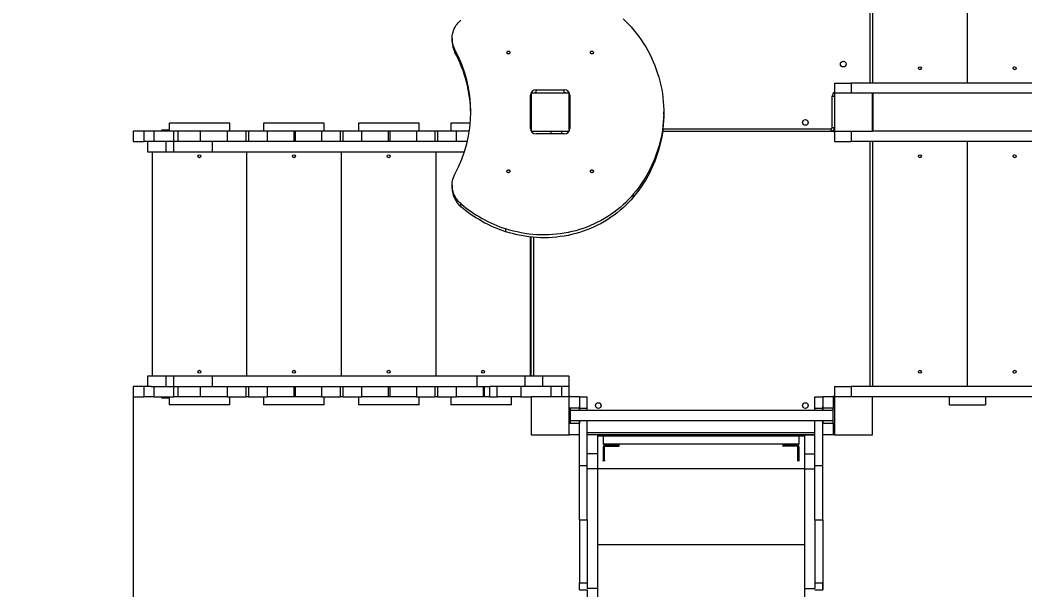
# Model space of a CAD drawing. Header units: millimetres. Extents: x -8607 to 7621, y -5747 to 4382.
# Drawn here: x -5625 to -2975, y -727 to 774 of the extents above; entities that cross this region are included whole.
import ezdxf

# ---------------------------------------------------------------- set-up
doc = ezdxf.new("R2010")
doc.units = ezdxf.units.MM
for name, color, linetype in [('DIKOM_ОБЪЕКТ', 7, 'Continuous'), ('DIKOM_РАЗМЕР_ЗОНА', 7, 'Continuous'), ('DIKOM_РАЗМЕР_ОБЪЕКТА', 7, 'Continuous')]:
    doc.layers.add(name, color=color, linetype=linetype)
doc.styles.add('style1', font='arial.ttf', dxfattribs={"width": 0.8})
doc.dimstyles.new('1-50', dxfattribs={"dimtxt": 300, "dimasz": 200, "dimexe": 100, "dimexo": 0, "dimgap": 100, "dimtad": 1, "dimtxsty": 'style1', "dimcen": 200, "dimclrd": 7, "dimclre": 7, "dimclrt": 7, "dimadec": 1, "dimazin": 2, "dimtfac": 1, "dimtmove": 0, "dimatfit": 2, "dimfxl": 0, "dimlwd": 25, "dimlwe": 18, "dimarcsym": 0})

# ---------------------------------------------------------------- blocks, each defined once
blk = doc.blocks.new('*D10')
at = {"layer": 'Defpoints', "color": 0, "transparency": 16777216}
for p in [(1185.1, 4381.6), (-8157.3, -4329.5), (-3835.9, -4329.5)]:
    blk.add_point(p, dxfattribs=at)
at = {"layer": 'DIKOM_РАЗМЕР_ЗОНА', "color": 7, "lineweight": 18, "transparency": 16777216}
for p, q in [((1185.1, 4381.6), (-8257.3, 4381.6)), ((-3835.9, -4329.5), (-8257.3, -4329.5))]:
    blk.add_line(p, q, dxfattribs=at)
at = {"layer": 'DIKOM_РАЗМЕР_ЗОНА', "color": 7, "lineweight": 25, "transparency": 16777216}
blk.add_line((-8157.3, 4181.6), (-8157.3, -4129.5), dxfattribs=at)
at = {"layer": 'DIKOM_РАЗМЕР_ЗОНА', "color": 7, "transparency": 16777216}
for points in [[(-8190.7, 4181.6), (-8124, 4181.6), (-8157.3, 4381.6)], [(-8190.7, -4129.5), (-8124, -4129.5), (-8157.3, -4329.5)]]:
    blk.add_solid(points, dxfattribs=at)
at = {"layer": 'DIKOM_РАЗМЕР_ЗОНА', "color": 7, "transparency": 16777216, "insert": (-8410.5, 265.9), "char_height": 300, "attachment_point": 5, "rotation": 90, "style": 'style1'}
blk.add_mtext('8700', dxfattribs=at)
blk = doc.blocks.new('*D11')
at = {"layer": 'Defpoints', "color": 0, "transparency": 16777216}
for p in [(7619.4, -165.1), (-6826.5, -739.4), (7619.4, -5647.1)]:
    blk.add_point(p, dxfattribs=at)
at = {"layer": 'DIKOM_РАЗМЕР_ОБЪЕКТА', "color": 7, "lineweight": 18, "transparency": 16777216}
for p, q in [((7619.4, -165.1), (7619.4, -5747.1)), ((-6826.5, -739.4), (-6826.5, -5747.1))]:
    blk.add_line(p, q, dxfattribs=at)
at = {"layer": 'DIKOM_РАЗМЕР_ОБЪЕКТА', "color": 7, "lineweight": 25, "transparency": 16777216}
blk.add_line((-6626.5, -5647.1), (7419.4, -5647.1), dxfattribs=at)
at = {"layer": 'DIKOM_РАЗМЕР_ОБЪЕКТА', "color": 7, "transparency": 16777216}
for points in [[(-6626.5, -5613.8), (-6626.5, -5680.5), (-6826.5, -5647.1)], [(7419.4, -5613.8), (7419.4, -5680.5), (7619.4, -5647.1)]]:
    blk.add_solid(points, dxfattribs=at)
at = {"layer": 'DIKOM_РАЗМЕР_ОБЪЕКТА', "color": 7, "transparency": 16777216, "insert": (396.4, -5394), "char_height": 300, "attachment_point": 5, "style": 'style1'}
blk.add_mtext('14400', dxfattribs=at)
blk = doc.blocks.new('*D12')
at = {"layer": 'Defpoints', "color": 0, "transparency": 16777216}
for p in [(1548.3, 2616.6), (-7397.5, -2329.5), (-4101.7, -2329.5)]:
    blk.add_point(p, dxfattribs=at)
at = {"layer": 'DIKOM_РАЗМЕР_ОБЪЕКТА', "color": 7, "lineweight": 18, "transparency": 16777216}
for p, q in [((1548.3, 2616.6), (-7497.5, 2616.6)), ((-4101.7, -2329.5), (-7497.5, -2329.5))]:
    blk.add_line(p, q, dxfattribs=at)
at = {"layer": 'DIKOM_РАЗМЕР_ОБЪЕКТА', "color": 7, "lineweight": 25, "transparency": 16777216}
blk.add_line((-7397.5, 2416.6), (-7397.5, -2129.5), dxfattribs=at)
at = {"layer": 'DIKOM_РАЗМЕР_ОБЪЕКТА', "color": 7, "transparency": 16777216}
for points in [[(-7430.9, 2416.6), (-7364.2, 2416.6), (-7397.5, 2616.6)], [(-7430.9, -2129.5), (-7364.2, -2129.5), (-7397.5, -2329.5)]]:
    blk.add_solid(points, dxfattribs=at)
at = {"layer": 'DIKOM_РАЗМЕР_ОБЪЕКТА', "color": 7, "transparency": 16777216, "insert": (-7650.7, 236.9), "char_height": 300, "attachment_point": 5, "rotation": 90, "style": 'style1'}
blk.add_mtext('4950', dxfattribs=at)
blk = doc.blocks.new('*D13')
at = {"layer": 'Defpoints', "color": 0, "transparency": 16777216}
for p in [(-5326.5, -191.4), (6073.5, -191.4), (6073.5, -4959.5)]:
    blk.add_point(p, dxfattribs=at)
at = {"layer": 'DIKOM_РАЗМЕР_ОБЪЕКТА', "color": 7, "lineweight": 18, "transparency": 16777216}
for p, q in [((-5326.5, -191.4), (-5326.5, -5059.5)), ((6073.5, -191.4), (6073.5, -5059.5))]:
    blk.add_line(p, q, dxfattribs=at)
at = {"layer": 'DIKOM_РАЗМЕР_ОБЪЕКТА', "color": 7, "lineweight": 25, "transparency": 16777216}
blk.add_line((-5126.5, -4959.5), (5873.5, -4959.5), dxfattribs=at)
at = {"layer": 'DIKOM_РАЗМЕР_ОБЪЕКТА', "color": 7, "transparency": 16777216}
for points in [[(-5126.5, -4926.2), (-5126.5, -4992.9), (-5326.5, -4959.5)], [(5873.5, -4926.2), (5873.5, -4992.9), (6073.5, -4959.5)]]:
    blk.add_solid(points, dxfattribs=at)
at = {"layer": 'DIKOM_РАЗМЕР_ОБЪЕКТА', "color": 7, "transparency": 16777216, "insert": (373.5, -4706.4), "char_height": 300, "attachment_point": 5, "style": 'style1'}
blk.add_mtext('11400', dxfattribs=at)

msp = doc.modelspace()

# ---------------------------------------------------------------- linework, layer by layer
at = {"layer": 'DIKOM_ОБЪЕКТ', "color": 7, "linetype": 'Continuous', "lineweight": 15}
for p, q in [((-3382.699, 608.609), (-3382.699, 1254.609)), ((-3376.699, 1254.609), (-3376.699, 608.609)), ((-3126.699, 1254.609), (-3126.699, 608.609)), ((-4485.148, 726.06), (-4485.148, 718.573)), ((-4477.742, 689.295), (-4477.742, 696.781)), ((-4263.699, 590.435), (-4189.699, 590.435)), ((-4263.699, 582.949), (-4263.699, 590.435)), ((-4189.699, 582.949), (-4189.699, 590.435)), ((-3476.699, 608.609), (-3476.699, 581.609)), ((-3476.699, 608.609), (-3432.93, 608.609)), ((-3432.93, 608.609), (-3432.93, 581.609)), ((-2931.563, 608.609), (-3432.93, 608.609)), ((-4278.699, 488.668), (-4278.699, 576.42)), ((-4176.699, 581.609), (-4276.699, 581.609)), ((-4276.699, 581.609), (-4276.699, 481.609)), ((-4266.699, 581.609), (-4266.699, 582.666)), ((-4263.699, 582.949), (-4189.699, 582.949)), ((-4184.699, 581.609), (-4184.699, 582.147)), ((-4176.699, 481.609), (-4176.699, 581.609)), ((-4174.699, 576.42), (-4174.699, 488.668)), ((-3482.699, 491.609), (-3482.699, 573.609)), ((-3482.699, 573.609), (-3476.699, 573.609)), ((-3476.699, 581.609), (-3476.699, 481.609)), ((-3376.699, 581.609), (-3476.699, 581.609)), ((-2931.563, 581.609), (-3376.699, 581.609)), ((-3376.699, 481.609), (-3376.699, 581.609)), ((-3375.426, 581.609), (-3375.426, 481.609)), ((-3927.21, 525.058), (-3927.21, 532.544)), ((-5326.527, 481.609), (-5326.527, 454.609)), ((-5297.399, 481.609), (-5326.527, 481.609)), ((-5297.399, 454.609), (-5297.399, 481.609)), ((-5272.211, 481.609), (-5297.399, 481.609)), ((-5272.211, 481.609), (-5272.211, 454.609)), ((-5219.277, 481.609), (-5272.211, 481.609)), ((-5251.527, 484.609), (-5251.527, 481.609)), ((-5231.527, 484.609), (-5251.527, 484.609)), ((-5231.527, 502.609), (-5231.527, 481.609)), ((-5071.528, 502.609), (-5231.527, 502.609)), ((-5219.277, 454.609), (-5219.277, 481.609)), ((-5208.489, 481.609), (-5219.277, 481.609)), ((-5208.489, 481.609), (-5208.489, 454.609)), ((-5149.577, 481.609), (-5208.489, 481.609)), ((-5149.577, 481.609), (-5149.577, 454.609)), ((-5078.528, 481.609), (-5149.577, 481.609)), ((-5078.528, 481.609), (-5078.528, 454.609)), ((-5028.528, 481.609), (-5078.528, 481.609)), ((-5071.528, 481.609), (-5071.528, 502.609)), ((-5028.528, 454.609), (-5028.528, 481.609)), ((-5022.528, 481.609), (-5028.528, 481.609)), ((-5022.528, 481.609), (-5022.528, 454.609)), ((-4972.528, 481.609), (-5022.528, 481.609)), ((-4982.528, 502.609), (-4982.528, 481.609)), ((-4822.528, 502.609), (-4982.528, 502.609)), ((-4972.528, 454.609), (-4972.528, 481.609)), ((-4902.528, 481.609), (-4972.528, 481.609)), ((-4902.528, 481.609), (-4902.528, 454.609)), ((-4899.528, 481.609), (-4902.528, 481.609)), ((-4899.528, 481.609), (-4899.528, 454.609)), ((-4829.528, 481.609), (-4899.528, 481.609)), ((-4829.528, 481.609), (-4829.528, 454.609)), ((-4779.528, 481.609), (-4829.528, 481.609)), ((-4822.528, 481.609), (-4822.528, 502.609)), ((-4779.528, 454.609), (-4779.528, 481.609)), ((-4773.528, 481.609), (-4779.528, 481.609)), ((-4773.528, 481.609), (-4773.528, 454.609)), ((-4723.528, 481.609), (-4773.528, 481.609)), ((-4732.528, 502.609), (-4732.528, 481.609)), ((-4572.528, 502.609), (-4732.528, 502.609)), ((-4723.528, 454.609), (-4723.528, 481.609)), ((-4653.528, 481.609), (-4723.528, 481.609)), ((-4653.528, 481.609), (-4653.528, 454.609)), ((-4649.528, 481.609), (-4653.528, 481.609)), ((-4649.528, 481.609), (-4649.528, 454.609)), ((-4579.528, 481.609), (-4649.528, 481.609)), ((-4579.528, 481.609), (-4579.528, 454.609)), ((-4529.528, 481.609), (-4579.528, 481.609)), ((-4572.528, 481.609), (-4572.528, 502.609)), ((-4529.528, 454.609), (-4529.528, 481.609)), ((-4523.528, 481.609), (-4529.528, 481.609)), ((-4523.528, 481.609), (-4523.528, 454.609)), ((-4473.528, 481.609), (-4523.528, 481.609)), ((-4488.307, 502.609), (-4488.307, 481.609)), ((-4437.507, 502.609), (-4488.307, 502.609)), ((-4473.528, 454.609), (-4473.528, 481.609)), ((-4440, 481.609), (-4473.528, 481.609)), ((-4276.699, 481.609), (-4176.699, 481.609)), ((-4223.883, 474.653), (-4223.883, 481.609)), ((-4196.699, 481.609), (-4196.699, 474.653)), ((-3930.092, 481.609), (-3480.188, 481.609)), ((-3929.349, 487.609), (-3486.699, 487.609)), ((-3486.699, 487.609), (-3486.699, 481.609)), ((-3482.699, 491.609), (-3476.699, 491.609)), ((-3476.699, 481.609), (-3476.699, 454.609)), ((-3476.699, 481.609), (-3376.699, 481.609)), ((-3432.93, 481.609), (-3432.93, 454.609)), ((-2931.563, 481.609), (-3376.699, 481.609)), ((-5326.527, 454.609), (-5297.399, 454.609)), ((-5278.881, 454.609), (-5297.399, 454.609)), ((-5288.421, 454.609), (-5288.421, 427.609)), ((-5287.773, 427.609), (-5287.773, 454.609)), ((-5239.115, 454.609), (-5278.881, 454.609)), ((-5239.115, 427.609), (-5239.115, 454.609)), ((-5218.987, 454.609), (-5239.115, 454.609)), ((-5218.987, 427.609), (-5218.987, 454.609)), ((-5117.118, 454.609), (-5218.987, 454.609)), ((-5117.118, 427.609), (-5117.118, 454.609)), ((-4445.16, 454.609), (-5117.118, 454.609)), ((-4189.699, 474.653), (-4263.699, 474.653)), ((-3476.699, 454.609), (-3432.93, 454.609)), ((-2931.563, 454.609), (-3432.93, 454.609)), ((-3382.699, -191.391), (-3382.699, 454.609)), ((-3376.699, 454.609), (-3376.699, -191.391)), ((-3126.699, 454.609), (-3126.699, -191.391)), ((-5288.421, 427.609), (-5287.773, 427.609)), ((-5287.773, 427.609), (-5239.115, 427.609)), ((-5276.528, 427.609), (-5276.528, -164.391)), ((-5239.115, 427.609), (-5218.987, 427.609)), ((-5218.987, 427.609), (-5117.118, 427.609)), ((-5117.118, 427.609), (-4452.602, 427.609)), ((-5027.528, 427.609), (-5027.528, -164.391)), ((-4777.528, 427.609), (-4777.528, -164.391)), ((-4528.528, 427.609), (-4528.528, -164.391)), ((-4485.148, 339.028), (-4485.148, 331.542)), ((-4006.807, 308.695), (-4006.807, 316.181)), ((-4462.252, 283.163), (-4462.252, 290.649)), ((-4343.475, 216.779), (-4343.475, 224.265)), ((-4278.528, -164.391), (-4278.528, 202.655)), ((-4276.699, -164.391), (-4276.699, 202.459)), ((-4270.699, 201.89), (-4270.699, -164.391)), ((-5288.421, -164.391), (-5288.421, -191.391)), ((-5287.773, -164.391), (-5288.421, -164.391)), ((-5287.773, -191.391), (-5287.773, -164.391)), ((-5239.115, -164.391), (-5287.773, -164.391)), ((-5239.115, -191.391), (-5239.115, -164.391)), ((-5218.987, -164.391), (-5239.115, -164.391)), ((-5218.987, -191.391), (-5218.987, -164.391)), ((-5117.118, -164.391), (-5218.987, -164.391)), ((-5117.118, -191.391), (-5117.118, -164.391)), ((-4419.073, -164.391), (-5117.118, -164.391)), ((-4419.073, -191.391), (-4419.073, -164.391)), ((-4292.548, -164.391), (-4419.073, -164.391)), ((-4292.548, -191.391), (-4292.548, -164.391)), ((-4246.528, -164.391), (-4292.548, -164.391)), ((-4246.528, -164.391), (-4246.528, -191.391)), ((-4176.528, -164.391), (-4246.528, -164.391)), ((-4176.528, -191.391), (-4176.528, -164.391)), ((-5326.527, -191.391), (-5326.527, -218.391)), ((-5297.399, -191.391), (-5326.527, -191.391)), ((-5297.399, -218.391), (-5297.399, -191.391)), ((-5278.881, -191.391), (-5297.399, -191.391)), ((-5278.881, -191.391), (-5239.115, -191.391)), ((-5272.211, -191.391), (-5272.211, -218.391)), ((-5239.115, -191.391), (-5218.987, -191.391)), ((-5219.277, -218.391), (-5219.277, -191.391)), ((-5218.987, -191.391), (-5117.118, -191.391)), ((-5208.489, -191.391), (-5208.489, -218.391)), ((-5149.577, -191.391), (-5149.577, -218.391)), ((-5117.118, -191.391), (-4419.073, -191.391)), ((-5078.528, -191.391), (-5078.528, -218.391)), ((-5028.528, -218.391), (-5028.528, -191.391)), ((-5022.528, -191.391), (-5022.528, -218.391)), ((-4972.528, -218.391), (-4972.528, -191.391)), ((-4902.528, -191.391), (-4902.528, -218.391)), ((-4899.528, -191.391), (-4899.528, -218.391)), ((-4829.528, -191.391), (-4829.528, -218.391)), ((-4779.528, -218.391), (-4779.528, -191.391)), ((-4773.528, -191.391), (-4773.528, -218.391)), ((-4723.528, -218.391), (-4723.528, -191.391)), ((-4653.528, -191.391), (-4653.528, -218.391)), ((-4649.528, -191.391), (-4649.528, -218.391)), ((-4579.528, -191.391), (-4579.528, -218.391)), ((-4529.528, -218.391), (-4529.528, -191.391)), ((-4523.528, -191.391), (-4523.528, -218.391)), ((-4473.528, -218.391), (-4473.528, -191.391)), ((-4419.073, -191.391), (-4386.192, -191.391)), ((-4403.528, -191.391), (-4403.528, -218.391)), ((-4400.528, -191.391), (-4400.528, -218.391)), ((-4386.986, -191.391), (-4386.986, -218.391)), ((-4366.809, -191.391), (-4386.192, -191.391)), ((-4366.809, -218.391), (-4366.809, -191.391)), ((-4303.706, -191.391), (-4366.809, -191.391)), ((-4303.706, -191.391), (-4303.706, -218.391)), ((-4223.883, -191.391), (-4303.706, -191.391)), ((-4223.883, -218.391), (-4223.883, -191.391)), ((-4196.699, -191.391), (-4223.883, -191.391)), ((-4196.699, -191.391), (-4196.699, -218.391)), ((-4176.699, -191.391), (-4196.699, -191.391)), ((-4176.699, -191.391), (-4176.528, -191.391)), ((-4176.699, -218.391), (-4176.699, -191.391)), ((-4176.528, -218.391), (-4176.528, -191.391)), ((-3476.699, -191.391), (-3476.699, -218.391)), ((-3476.699, -191.391), (-3432.93, -191.391)), ((-3432.93, -191.391), (-3432.93, -218.391)), ((-2931.563, -191.391), (-3432.93, -191.391)), ((-5326.527, -218.391), (-5297.399, -218.391)), ((-5272.211, -218.391), (-5297.399, -218.391)), ((-5272.211, -218.391), (-5219.277, -218.391)), ((-5251.527, -218.391), (-5251.527, -221.391)), ((-5251.527, -221.391), (-5231.527, -221.391)), ((-5231.527, -218.391), (-5231.527, -239.391)), ((-5208.489, -218.391), (-5219.277, -218.391)), ((-5149.577, -218.391), (-5208.489, -218.391)), ((-5078.528, -218.391), (-5149.577, -218.391)), ((-5078.528, -218.391), (-5028.528, -218.391)), ((-5071.528, -239.391), (-5071.528, -218.391)), ((-5022.528, -218.391), (-5028.528, -218.391)), ((-5022.528, -218.391), (-4972.528, -218.391)), ((-4982.528, -218.391), (-4982.528, -239.391)), ((-4902.528, -218.391), (-4972.528, -218.391)), ((-4899.528, -218.391), (-4902.528, -218.391)), ((-4829.528, -218.391), (-4899.528, -218.391)), ((-4829.528, -218.391), (-4779.528, -218.391)), ((-4822.528, -239.391), (-4822.528, -218.391)), ((-4773.528, -218.391), (-4779.528, -218.391)), ((-4773.528, -218.391), (-4723.528, -218.391)), ((-4732.528, -218.391), (-4732.528, -239.391)), ((-4653.528, -218.391), (-4723.528, -218.391)), ((-4649.528, -218.391), (-4653.528, -218.391)), ((-4579.528, -218.391), (-4649.528, -218.391)), ((-4579.528, -218.391), (-4529.528, -218.391)), ((-4572.528, -239.391), (-4572.528, -218.391)), ((-4523.528, -218.391), (-4529.528, -218.391)), ((-4523.528, -218.391), (-4473.528, -218.391)), ((-4488.307, -218.391), (-4488.307, -239.391)), ((-4403.528, -218.391), (-4473.528, -218.391)), ((-4400.528, -218.391), (-4403.528, -218.391)), ((-4386.986, -218.391), (-4400.528, -218.391)), ((-4386.986, -218.391), (-4366.809, -218.391)), ((-4303.706, -218.391), (-4366.809, -218.391)), ((-4328.307, -239.391), (-4328.307, -218.391)), ((-4303.706, -218.391), (-4276.699, -218.391)), ((-4276.699, -218.391), (-4276.699, -318.391)), ((-4176.699, -218.391), (-4276.699, -218.391)), ((-4149.699, -218.391), (-4176.699, -218.391)), ((-4176.699, -318.391), (-4176.699, -218.391)), ((-4149.699, -218.391), (-4149.699, -248.39)), ((-4149.699, -218.392), (-4128.699, -218.392)), ((-4128.699, -248.391), (-4128.699, -218.392)), ((-3528.699, -218.392), (-3507.699, -218.392)), ((-3528.699, -248.391), (-3528.699, -218.392)), ((-3480.699, -218.391), (-3507.699, -218.391)), ((-3507.699, -218.391), (-3507.699, -248.39)), ((-3480.699, -218.391), (-3480.699, -247.557)), ((-3480.699, -226.391), (-3476.699, -226.391)), ((-3476.699, -218.391), (-3476.699, -318.391)), ((-3376.699, -218.391), (-3476.699, -218.391)), ((-2931.563, -218.391), (-3376.699, -218.391)), ((-3376.699, -318.391), (-3376.699, -218.391)), ((-3174.702, -218.391), (-3174.702, -239.391)), ((-3078.702, -218.391), (-3078.702, -239.391)), ((-5071.528, -239.391), (-5231.527, -239.391)), ((-4822.528, -239.391), (-4982.528, -239.391)), ((-4572.528, -239.391), (-4732.528, -239.391)), ((-4328.307, -239.391), (-4488.307, -239.391)), ((-4176.699, -247.557), (-4172.699, -247.557)), ((-4172.699, -287.557), (-4172.699, -247.557)), ((-4149.699, -248.39), (-4172.699, -248.39)), ((-3480.699, -254.057), (-4172.699, -254.057)), ((-4149.699, -248.391), (-4149.699, -244.171)), ((-4149.699, -248.39), (-4149.699, -254.057)), ((-4149.699, -248.391), (-4128.699, -248.391)), ((-4149.699, -254.057), (-4149.699, -248.391)), ((-4128.699, -254.057), (-4128.699, -248.391)), ((-3528.699, -248.391), (-3507.699, -248.391)), ((-3528.699, -254.057), (-3528.699, -248.391)), ((-3507.699, -248.391), (-3507.699, -244.171)), ((-3480.699, -248.39), (-3507.699, -248.39)), ((-3507.699, -248.39), (-3507.699, -254.057)), ((-3507.699, -254.057), (-3507.699, -248.391)), ((-3480.699, -247.557), (-3476.699, -247.557)), ((-3480.699, -287.557), (-3480.699, -247.557)), ((-3174.702, -239.391), (-3078.702, -239.391)), ((-4176.699, -287.557), (-4172.699, -287.557)), ((-4149.699, -288.388), (-4176.699, -288.388)), ((-4172.699, -281.057), (-3480.699, -281.057)), ((-4149.699, -281.057), (-4149.699, -288.388)), ((-4149.699, -399.542), (-4149.699, -281.057)), ((-4128.699, -399.542), (-4128.699, -281.057)), ((-3528.699, -399.542), (-3528.699, -281.057)), ((-3507.699, -281.057), (-3507.699, -288.388)), ((-3507.699, -399.542), (-3507.699, -281.057)), ((-3480.699, -288.388), (-3507.699, -288.388)), ((-3480.699, -287.557), (-3476.699, -287.557)), ((-3480.699, -287.557), (-3480.699, -288.388)), ((-3480.699, -288.388), (-3480.699, -318.388)), ((-4128.699, -312.391), (-3528.699, -312.391)), ((-3480.699, -308.391), (-3476.699, -308.391)), ((-4276.699, -318.391), (-4176.699, -318.391)), ((-4149.699, -318.388), (-4176.699, -318.388)), ((-4176.699, -318.398), (-4176.699, -318.391)), ((-4149.699, -318.398), (-4176.699, -318.398)), ((-3528.699, -318.391), (-4128.699, -318.391)), ((-4101.699, -318.71), (-4128.699, -318.71)), ((-4101.699, -318.71), (-4101.699, -368.745)), ((-3555.699, -318.713), (-4101.699, -318.713)), ((-3555.699, -321.713), (-4101.699, -321.713)), ((-3570.699, -322.426), (-4086.699, -322.426)), ((-4086.699, -322.426), (-4086.699, -343.426)), ((-3570.699, -343.426), (-4086.699, -343.426)), ((-4086.699, -343.426), (-4086.699, -344.021)), ((-3570.699, -322.426), (-3570.699, -343.426)), ((-3570.699, -343.426), (-3570.699, -344.021)), ((-3555.699, -318.71), (-3528.699, -318.71)), ((-3555.699, -318.71), (-3555.699, -368.745)), ((-3480.699, -318.388), (-3507.699, -318.388)), ((-3480.699, -318.398), (-3507.699, -318.398)), ((-3480.699, -318.398), (-3480.699, -318.388)), ((-3476.699, -318.391), (-3480.699, -318.391)), ((-3476.699, -318.391), (-3376.699, -318.391)), ((-4101.699, -368.745), (-4128.699, -368.745)), ((-4101.699, -368.745), (-4101.699, -408.565)), ((-4086.699, -350.426), (-4086.699, -386.426)), ((-4083.699, -386.426), (-4083.699, -350.426)), ((-4045.699, -345.426), (-4081.699, -345.426)), ((-4081.699, -348.426), (-4045.699, -348.426)), ((-4045.699, -348.426), (-4045.699, -345.426)), ((-4045.699, -345.426), (-4043.848, -345.426)), ((-4043.848, -348.426), (-4045.699, -348.426)), ((-3613.551, -345.426), (-3611.699, -345.426)), ((-3611.699, -348.426), (-3613.551, -348.426)), ((-3611.699, -345.426), (-3611.699, -348.426)), ((-3611.699, -345.426), (-3575.699, -345.426)), ((-3575.699, -348.426), (-3611.699, -348.426)), ((-3573.699, -386.426), (-3573.699, -350.426)), ((-3570.699, -350.426), (-3570.699, -386.426)), ((-3555.699, -368.745), (-3528.699, -368.745)), ((-3555.699, -368.745), (-3555.699, -408.565)), ((-4086.699, -386.426), (-4083.699, -386.426)), ((-4086.699, -388.278), (-4086.699, -386.426)), ((-4083.699, -386.426), (-4083.699, -388.278)), ((-3573.699, -386.426), (-3570.699, -386.426)), ((-3573.699, -388.278), (-3573.699, -386.426)), ((-3570.699, -386.426), (-3570.699, -388.278)), ((-4149.699, -399.542), (-4128.699, -399.542)), ((-4149.699, -542.293), (-4149.699, -399.542)), ((-4128.699, -542.293), (-4128.699, -399.542)), ((-4101.699, -408.565), (-4128.699, -408.565)), ((-3555.699, -408.424), (-4101.699, -408.424)), ((-3555.699, -408.426), (-4101.699, -408.426)), ((-4101.699, -408.565), (-4101.699, -723.638)), ((-3555.699, -408.565), (-3528.699, -408.565)), ((-3555.699, -408.565), (-3555.699, -723.638)), ((-3528.699, -399.542), (-3507.699, -399.542)), ((-3528.699, -542.293), (-3528.699, -399.542)), ((-3507.699, -542.293), (-3507.699, -399.542)), ((-4149.699, -542.293), (-4128.699, -542.293)), ((-4149.699, -542.293), (-4149.699, -708.436)), ((-4128.699, -542.293), (-4128.699, -707.941)), ((-3528.699, -542.293), (-3507.699, -542.293)), ((-3528.699, -542.293), (-3528.699, -723.638)), ((-3507.699, -542.293), (-3507.699, -727.297)), ((-3555.699, -608.926), (-4101.699, -608.926)), ((-4149.699, -708.436), (-4128.699, -708.436)), ((-4149.699, -727.297), (-4149.699, -708.436)), ((-4128.699, -707.941), (-4128.699, -723.638)), ((-3528.699, -707.941), (-3528.699, -723.638)), ((-3528.699, -708.436), (-3507.699, -708.436)), ((-3507.699, -727.297), (-3507.699, -708.436)), ((-4149.699, -727.297), (-4128.699, -727.297)), ((-4101.699, -723.638), (-4128.699, -723.638)), ((-4128.699, -727.297), (-4128.699, -1812.421)), ((-4101.699, -723.638), (-4101.699, -1812.421)), ((-3555.699, -723.638), (-3528.699, -723.638)), ((-3555.699, -723.638), (-3555.699, -1812.421)), ((-3528.699, -727.297), (-3507.699, -727.297))]:
    msp.add_line(p, q, dxfattribs=at)
at = {"layer": 'DIKOM_ОБЪЕКТ', "color": 7, "linetype": 'Continuous', "lineweight": 15, "flags": 128}
for points in [[(-4477.742, 696.781), (-4479.836, 701.067), (-4481.593, 705.482), (-4483.006, 710.005), (-4484.067, 714.61), (-4484.771, 719.275), (-4485.113, 723.975), (-4485.092, 728.685), (-4484.708, 733.383), (-4483.964, 738.042), (-4482.862, 742.639), (-4481.409, 747.15), (-4479.612, 751.551), (-4477.481, 755.821), (-4475.026, 759.936), (-4472.261, 763.875), (-4469.199, 767.618), (-4465.857, 771.145), (-4462.252, 774.438)], [(-4034.589, 777.824), (-4027.245, 770.937), (-4020.161, 763.816), (-4013.346, 756.469), (-4006.807, 748.907)], [(-4006.807, 748.907), (-3999.817, 740.258), (-3993.116, 731.412), (-3986.709, 722.377), (-3980.603, 713.162), (-3974.803, 703.776), (-3969.316, 694.228), (-3964.146, 684.526), (-3959.298, 674.68), (-3954.777, 664.699), (-3950.587, 654.593), (-3946.732, 644.372), (-3943.216, 634.044), (-3940.042, 623.62), (-3937.213, 613.109), (-3934.732, 602.522), (-3932.6, 591.869), (-3930.821, 581.16), (-3929.396, 570.404), (-3928.326, 559.613), (-3927.612, 548.795), (-3927.254, 537.963), (-3927.254, 527.125), (-3927.612, 516.293), (-3928.326, 505.475), (-3929.396, 494.684), (-3930.821, 483.928), (-3932.6, 473.219), (-3934.732, 462.566), (-3937.213, 451.979), (-3940.042, 441.468), (-3943.216, 431.044), (-3946.732, 420.716), (-3950.587, 410.495), (-3954.777, 400.389), (-3959.298, 390.408), (-3964.146, 380.562), (-3969.316, 370.86), (-3974.803, 361.312), (-3980.603, 351.926), (-3986.709, 342.711), (-3993.116, 333.676), (-3999.817, 324.83), (-4006.807, 316.181)], [(-4336.699, 685.338), (-4337.878, 685.504), (-4338.953, 685.987), (-4339.827, 686.745), (-4340.423, 687.71), (-4340.688, 688.796), (-4340.599, 689.907), (-4340.163, 690.944), (-4339.42, 691.815), (-4338.435, 692.442), (-4337.295, 692.771), (-4336.103, 692.771), (-4334.964, 692.442), (-4333.979, 691.815), (-4333.235, 690.944), (-4332.8, 689.907), (-4332.71, 688.796), (-4332.976, 687.71), (-4333.572, 686.745), (-4334.446, 685.987), (-4335.52, 685.504), (-4336.699, 685.338)], [(-4116.699, 685.338), (-4117.878, 685.504), (-4118.953, 685.987), (-4119.827, 686.745), (-4120.423, 687.71), (-4120.688, 688.796), (-4120.599, 689.907), (-4120.163, 690.944), (-4119.42, 691.815), (-4118.435, 692.442), (-4117.295, 692.771), (-4116.103, 692.771), (-4114.964, 692.442), (-4113.979, 691.815), (-4113.235, 690.944), (-4112.8, 689.907), (-4112.71, 688.796), (-4112.976, 687.71), (-4113.572, 686.745), (-4114.446, 685.987), (-4115.52, 685.504), (-4116.699, 685.338)], [(-4266.699, 581.609), (-4268.65, 581.801), (-4269.272, 581.945)], [(-3927.21, 525.058), (-3927.254, 519.639), (-3927.612, 508.806), (-3928.326, 497.989), (-3929.396, 487.198), (-3930.821, 476.442), (-3932.6, 465.733), (-3934.732, 455.079), (-3937.213, 444.492), (-3940.042, 433.982), (-3943.216, 423.558), (-3946.732, 413.23), (-3950.587, 403.008), (-3954.777, 392.902), (-3959.298, 382.922), (-3964.146, 373.076), (-3969.316, 363.374), (-3974.803, 353.826), (-3980.603, 344.44), (-3986.709, 335.225), (-3993.116, 326.19), (-3999.817, 317.344), (-4006.807, 308.695)], [(-4336.699, 372.275), (-4337.878, 372.442), (-4338.953, 372.925), (-4339.827, 373.683), (-4340.423, 374.647), (-4340.688, 375.733), (-4340.599, 376.844), (-4340.163, 377.881), (-4339.42, 378.752), (-4338.435, 379.38), (-4337.295, 379.708), (-4336.103, 379.708), (-4334.964, 379.38), (-4333.979, 378.752), (-4333.235, 377.881), (-4332.8, 376.844), (-4332.71, 375.733), (-4332.976, 374.647), (-4333.572, 373.683), (-4334.446, 372.925), (-4335.52, 372.442), (-4336.699, 372.275)], [(-4116.699, 372.275), (-4117.878, 372.442), (-4118.953, 372.925), (-4119.827, 373.683), (-4120.423, 374.647), (-4120.688, 375.733), (-4120.599, 376.844), (-4120.163, 377.881), (-4119.42, 378.752), (-4118.435, 379.38), (-4117.295, 379.708), (-4116.103, 379.708), (-4114.964, 379.38), (-4113.979, 378.752), (-4113.235, 377.881), (-4112.8, 376.844), (-4112.71, 375.733), (-4112.976, 374.647), (-4113.572, 373.683), (-4114.446, 372.925), (-4115.52, 372.442), (-4116.699, 372.275)], [(-4462.252, 290.649), (-4465.857, 293.943), (-4469.199, 297.47), (-4472.261, 301.213), (-4475.026, 305.152), (-4477.481, 309.267), (-4479.612, 313.537), (-4481.409, 317.938), (-4482.862, 322.449), (-4483.964, 327.046), (-4484.708, 331.705), (-4485.092, 336.402), (-4485.113, 341.113), (-4484.771, 345.813), (-4484.067, 350.478), (-4483.006, 355.083), (-4481.593, 359.605), (-4479.836, 364.021), (-4477.742, 368.306)], [(-4006.807, 316.181), (-4013.346, 308.619), (-4020.161, 301.272), (-4027.245, 294.151), (-4034.589, 287.264), (-4042.185, 280.619), (-4050.022, 274.224), (-4058.092, 268.087), (-4066.385, 262.215), (-4074.891, 256.615), (-4083.6, 251.294), (-4092.501, 246.259), (-4101.584, 241.515), (-4110.837, 237.068), (-4120.249, 232.924), (-4129.81, 229.087), (-4139.508, 225.562), (-4149.33, 222.354), (-4159.266, 219.465), (-4169.303, 216.901), (-4179.429, 214.663), (-4189.632, 212.754), (-4199.9, 211.178), (-4210.22, 209.935), (-4220.58, 209.027), (-4230.968, 208.455), (-4241.37, 208.22), (-4251.775, 208.323), (-4262.17, 208.762), (-4272.542, 209.538), (-4282.879, 210.65), (-4293.169, 212.096), (-4303.399, 213.875), (-4313.557, 215.983), (-4323.63, 218.42), (-4333.607, 221.182), (-4343.475, 224.265)], [(-4006.807, 308.695), (-4013.346, 301.132), (-4020.161, 293.786), (-4027.245, 286.665), (-4034.589, 279.778), (-4042.185, 273.133), (-4050.022, 266.738), (-4058.092, 260.601), (-4066.385, 254.729), (-4074.891, 249.129), (-4083.6, 243.808), (-4092.501, 238.773), (-4101.584, 234.029), (-4110.837, 229.582), (-4120.249, 225.437), (-4129.81, 221.601), (-4139.508, 218.076), (-4149.33, 214.867), (-4159.266, 211.979), (-4169.303, 209.414), (-4179.429, 207.177), (-4189.632, 205.268), (-4199.9, 203.692), (-4210.22, 202.448), (-4220.58, 201.541), (-4230.968, 200.969), (-4241.37, 200.734), (-4251.775, 200.837), (-4262.17, 201.276), (-4272.542, 202.052), (-4282.879, 203.164), (-4293.169, 204.61), (-4303.399, 206.388), (-4313.557, 208.497), (-4323.63, 210.934), (-4333.607, 213.696), (-4343.475, 216.779)]]:
    msp.add_lwpolyline(points, dxfattribs=at)
at = {"layer": 'DIKOM_ОБЪЕКТ', "color": 7, "linetype": 'Continuous', "lineweight": 15}
for centre, radius in [((-3453.699, 658.609), 7.5), ((-3251.699, 647.609), 4), ((-3001.699, 647.609), 4), ((-3001.699, 647.609), 4), ((-3553.699, 504.609), 7.5), ((-5151.528, 415.609), 4), ((-4902.528, 415.609), 4), ((-4652.528, 415.609), 4), ((-3251.699, 415.609), 4), ((-3001.699, 415.609), 4), ((-3001.699, 415.609), 4), ((-5151.528, -152.391), 4), ((-4902.528, -152.391), 4), ((-4652.528, -152.391), 4), ((-4403.528, -152.391), 4), ((-3251.699, -152.391), 4), ((-3001.699, -152.391), 4), ((-4099.699, -241.391), 7.5), ((-3553.699, -241.391), 7.5)]:
    msp.add_circle(centre, radius, dxfattribs=at)
for centre, radius, start, end in [((-4423.309, 718.64), 61.839, 180.061941, 208.329295), ((-4782.083, 532.544), 345.829, 331.646522, 28.353478), ((-4783.63, 524.534), 347.439, 0.703628, 28.308321), ((-4264.176, 575.91), 14.533, 88.120899, 177.988056), ((-4189.223, 575.91), 14.532, 2.01143, 91.879161), ((-3468.699, 573.609), 14, 124.849905, 180), ((-4265.355, 568.899), 13.345, 148.22423, 179.847564), ((-4263.716, 567.072), 15.876, 89.938547, 113.708293), ((-4189.682, 567.073), 15.876, 66.29154, 90.061405), ((-4188.044, 568.899), 13.345, 0.151806, 31.774593), ((-4264.176, 489.178), 14.532, 182.011729, 271.879316), ((-4189.223, 489.178), 14.532, 268.120624, 357.988785), ((-3486.699, 491.609), 4, 270, 0), ((-3486.699, 491.609), 10, 270, 0), ((-3468.699, 489.609), 14, 214.849905, 235.150095), ((-4421.611, 332.005), 63.539, 180.417491, 230.236579), ((-4232.545, 562.196), 355.673, 229.771375, 251.826812), ((-4232.544, 554.711), 355.674, 229.771411, 251.826776), ((-4184.699, -226.391), 14, 34.849905, 54.289425), ((-3468.699, -226.391), 14, 124.849905, 148.997281), ((-3486.699, -308.391), 10, 306.869898, 0), ((-4081.699, -350.426), 5, 90, 180), ((-4081.699, -350.426), 2, 90, 180), ((-3575.699, -350.426), 5, 0, 90), ((-3575.699, -350.426), 2, 0, 90)]:
    msp.add_arc(centre, radius, start, end, dxfattribs=at)
msp.add_open_spline([(-3480.188, 481.609), (-3479.214, 481.609), (-3478.133, 481.609), (-3477.147, 481.609), (-3477.049, 481.609)], degree=3, knots=[0, 0, 0, 0, 0.901098354, 1, 1, 1, 1], dxfattribs=at)

# ---------------------------------------------------------------- dimensions: what is measured, and where the dimension line sits
at = {"layer": 'DIKOM_РАЗМЕР_ЗОНА'}
dim = msp.add_linear_dim(base=(-8157.332, -4329.499), p1=(1185.092, 4381.609), p2=(-3835.885, -4329.499), angle=90, text='8700', dimstyle='1-50', dxfattribs=at)
dim.commit()
dim.dimension.update_dxf_attribs({"geometry": '*D10', "text_midpoint": (-8157.332, 265.865), "dimtype": 160})
at = {"layer": 'DIKOM_РАЗМЕР_ОБЪЕКТА'}
dim = msp.add_linear_dim(base=(-7397.527, -2329.499), p1=(1548.301, 2616.609), p2=(-4101.699, -2329.499), angle=90, text='4950', dimstyle='1-50', dxfattribs=at)
dim.commit()
dim.dimension.update_dxf_attribs({"geometry": '*D12', "text_midpoint": (-7397.527, 236.905), "dimtype": 160})
dim = msp.add_linear_dim(base=(7619.366, -5647.135), p1=(-6826.527, -739.391), p2=(7619.366, -165.147), text='14400', dimstyle='1-50', dxfattribs=at)
dim.commit()
dim.dimension.update_dxf_attribs({"geometry": '*D11', "text_midpoint": (396.419, -5647.135), "dimtype": 160})
dim = msp.add_linear_dim(base=(6073.473, -4959.53), p1=(-5326.527, -191.391), p2=(6073.473, -191.391), dimstyle='1-50', dxfattribs=at)
dim.commit()
dim.dimension.update_dxf_attribs({"geometry": '*D13', "text_midpoint": (373.473, -4959.53), "dimtype": 160})

doc.saveas('drawing.dxf')
